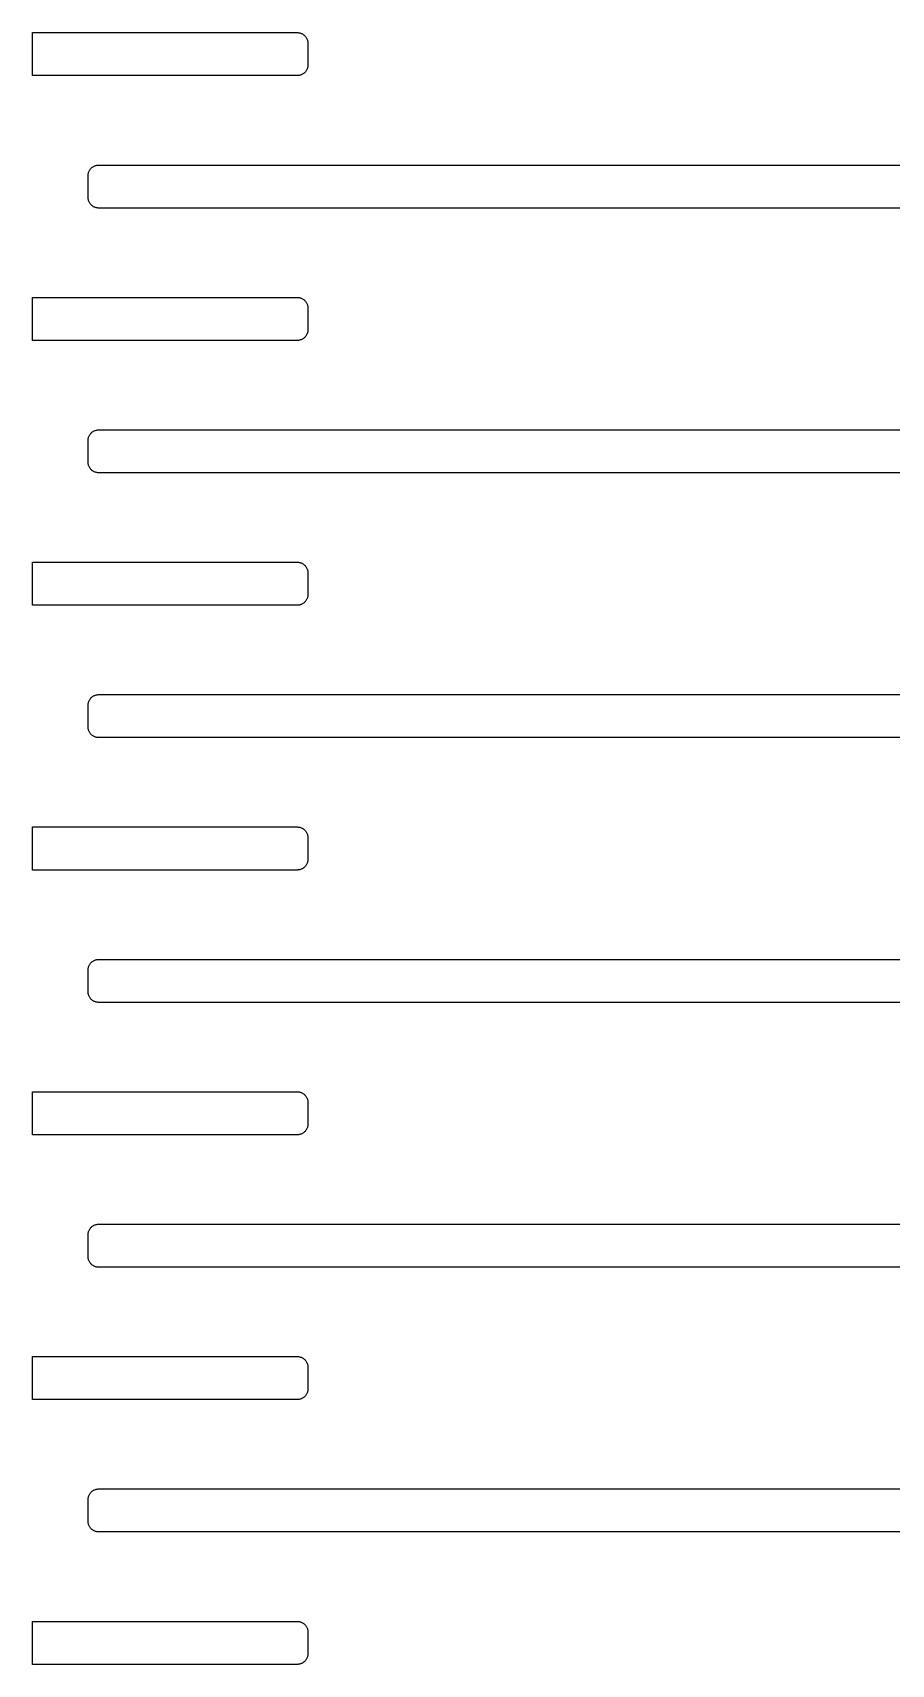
# Model space of a CAD drawing. Header units: metres. Extents: x -218 to 218, y -218 to 218.
# Drawn here: x 4 to 29.97, y -107.32 to -58.02 of the extents above; entities that cross this region are included whole.
import ezdxf

# ---------------------------------------------------------------- set-up
doc = ezdxf.new("R2010")
doc.units = ezdxf.units.M

msp = doc.modelspace()

# ---------------------------------------------------------------- linework, layer by layer
for p, q in [((4, -59.3222), (4, -58.0222)), ((4, -58.0222), (12.0028, -58.0222)), ((12.0028, -58.0222), (12.0232, -58.0228)), ((12.0232, -58.0228), (12.0435, -58.0248)), ((12.0435, -58.0248), (12.0637, -58.028)), ((12.0637, -58.028), (12.0836, -58.0324)), ((12.0836, -58.0324), (12.1032, -58.0381)), ((12.1032, -58.0381), (12.1224, -58.045)), ((12.1224, -58.045), (12.1412, -58.0531)), ((12.1412, -58.0531), (12.1594, -58.0624)), ((12.1594, -58.0624), (12.1769, -58.0728)), ((12.1769, -58.0728), (12.1938, -58.0843)), ((12.1938, -58.0843), (12.2099, -58.0968)), ((12.2099, -58.0968), (12.2253, -58.1103)), ((12.2253, -58.1103), (12.2397, -58.1247)), ((12.2397, -58.1247), (12.2532, -58.14)), ((12.2532, -58.14), (12.2657, -58.1562)), ((12.2657, -58.1562), (12.2772, -58.173)), ((12.2772, -58.173), (12.2876, -58.1906)), ((12.2876, -58.1906), (12.2969, -58.2088)), ((12.2969, -58.2088), (12.305, -58.2276)), ((12.305, -58.2276), (12.3119, -58.2468)), ((12.3119, -58.2468), (12.3176, -58.2664)), ((12.3176, -58.2664), (12.322, -58.2863)), ((12.322, -58.2863), (12.3252, -58.3065)), ((12.3252, -58.3065), (12.3271, -58.3268)), ((12.3271, -58.3268), (12.3278, -58.3472)), ((12.3278, -58.3472), (12.3278, -58.9972)), ((12.2876, -59.1538), (12.2772, -59.1713)), ((12.2969, -59.1356), (12.2876, -59.1538)), ((12.305, -59.1168), (12.2969, -59.1356)), ((12.3119, -59.0976), (12.305, -59.1168)), ((12.3176, -59.078), (12.3119, -59.0976)), ((12.322, -59.0581), (12.3176, -59.078)), ((12.3252, -59.0379), (12.322, -59.0581)), ((12.3271, -59.0176), (12.3252, -59.0379)), ((12.3278, -58.9972), (12.3271, -59.0176)), ((12.0028, -59.3222), (4, -59.3222)), ((12.0232, -59.3215), (12.0028, -59.3222)), ((12.0435, -59.3196), (12.0232, -59.3215)), ((12.0637, -59.3164), (12.0435, -59.3196)), ((12.0836, -59.312), (12.0637, -59.3164)), ((12.1032, -59.3063), (12.0836, -59.312)), ((12.1224, -59.2994), (12.1032, -59.3063)), ((12.1412, -59.2913), (12.1224, -59.2994)), ((12.1594, -59.282), (12.1412, -59.2913)), ((12.1769, -59.2716), (12.1594, -59.282)), ((12.1938, -59.2601), (12.1769, -59.2716)), ((12.2099, -59.2476), (12.1938, -59.2601)), ((12.2253, -59.2341), (12.2099, -59.2476)), ((12.2397, -59.2197), (12.2253, -59.2341)), ((12.2532, -59.2044), (12.2397, -59.2197)), ((12.2657, -59.1882), (12.2532, -59.2044)), ((12.2772, -59.1713), (12.2657, -59.1882)), ((5.76587, -62.1247), (5.78032, -62.1103)), ((5.78032, -62.1103), (5.79562, -62.0968)), ((5.79562, -62.0968), (5.81177, -62.0843)), ((5.81177, -62.0843), (5.82864, -62.0728)), ((5.82864, -62.0728), (5.84622, -62.0624)), ((5.84622, -62.0624), (5.86441, -62.0531)), ((5.86441, -62.0531), (5.88315, -62.045)), ((5.88315, -62.045), (5.90236, -62.0381)), ((5.90236, -62.0381), (5.92197, -62.0324)), ((5.92197, -62.0324), (5.94189, -62.028)), ((5.94189, -62.028), (5.96205, -62.0248)), ((5.96205, -62.0248), (5.98239, -62.0228)), ((5.98239, -62.0228), (6.00279, -62.0222)), ((6.00279, -62.0222), (37.0028, -62.0222)), ((5.6778, -62.3472), (5.67844, -62.3268)), ((5.6778, -62.9972), (5.6778, -62.3472)), ((5.67844, -62.3268), (5.68036, -62.3065)), ((5.68036, -62.3065), (5.68355, -62.2863)), ((5.68355, -62.2863), (5.688, -62.2664)), ((5.688, -62.2664), (5.6937, -62.2468)), ((5.6937, -62.2468), (5.70061, -62.2276)), ((5.70061, -62.2276), (5.70872, -62.2088)), ((5.70872, -62.2088), (5.71799, -62.1906)), ((5.71799, -62.1906), (5.72838, -62.173)), ((5.72838, -62.173), (5.73987, -62.1562)), ((5.73987, -62.1562), (5.75238, -62.14)), ((5.75238, -62.14), (5.76587, -62.1247)), ((5.67844, -63.0176), (5.6778, -62.9972)), ((5.68036, -63.0379), (5.67844, -63.0176)), ((5.68355, -63.0581), (5.68036, -63.0379)), ((5.688, -63.078), (5.68355, -63.0581)), ((5.6937, -63.0976), (5.688, -63.078)), ((5.70061, -63.1168), (5.6937, -63.0976)), ((5.70872, -63.1356), (5.70061, -63.1168)), ((5.71799, -63.1538), (5.70872, -63.1356)), ((5.72838, -63.1713), (5.71799, -63.1538)), ((5.73987, -63.1882), (5.72838, -63.1713)), ((5.75238, -63.2044), (5.73987, -63.1882)), ((5.76587, -63.2197), (5.75238, -63.2044)), ((5.78032, -63.2341), (5.76587, -63.2197)), ((5.79562, -63.2476), (5.78032, -63.2341)), ((5.81177, -63.2601), (5.79562, -63.2476)), ((5.82864, -63.2716), (5.81177, -63.2601)), ((5.84622, -63.282), (5.82864, -63.2716)), ((5.86441, -63.2913), (5.84622, -63.282)), ((5.88315, -63.2994), (5.86441, -63.2913)), ((5.90236, -63.3063), (5.88315, -63.2994)), ((5.92197, -63.312), (5.90236, -63.3063)), ((5.94189, -63.3164), (5.92197, -63.312)), ((5.96205, -63.3196), (5.94189, -63.3164)), ((5.98239, -63.3215), (5.96205, -63.3196)), ((6.00279, -63.3222), (5.98239, -63.3215)), ((37.0028, -63.3222), (6.00279, -63.3222)), ((4, -67.3222), (4, -66.0222)), ((4, -66.0222), (12.0028, -66.0222)), ((12.0028, -66.0222), (12.0232, -66.0228)), ((12.0232, -66.0228), (12.0435, -66.0248)), ((12.0435, -66.0248), (12.0637, -66.028)), ((12.0637, -66.028), (12.0836, -66.0324)), ((12.0836, -66.0324), (12.1032, -66.0381)), ((12.1032, -66.0381), (12.1224, -66.045)), ((12.1224, -66.045), (12.1412, -66.0531)), ((12.1412, -66.0531), (12.1594, -66.0624)), ((12.1594, -66.0624), (12.1769, -66.0728)), ((12.1769, -66.0728), (12.1938, -66.0843)), ((12.1938, -66.0843), (12.2099, -66.0968)), ((12.2099, -66.0968), (12.2253, -66.1103)), ((12.2253, -66.1103), (12.2397, -66.1247)), ((12.2397, -66.1247), (12.2532, -66.14)), ((12.2532, -66.14), (12.2657, -66.1562)), ((12.2657, -66.1562), (12.2772, -66.173)), ((12.2772, -66.173), (12.2876, -66.1906)), ((12.2876, -66.1906), (12.2969, -66.2088)), ((12.2969, -66.2088), (12.305, -66.2276)), ((12.305, -66.2276), (12.3119, -66.2468)), ((12.3119, -66.2468), (12.3176, -66.2664)), ((12.3176, -66.2664), (12.322, -66.2863)), ((12.322, -66.2863), (12.3252, -66.3065)), ((12.3252, -66.3065), (12.3271, -66.3268)), ((12.3271, -66.3268), (12.3278, -66.3472)), ((12.3278, -66.3472), (12.3278, -66.9972)), ((12.3252, -67.0379), (12.322, -67.0581)), ((12.3271, -67.0176), (12.3252, -67.0379)), ((12.3278, -66.9972), (12.3271, -67.0176)), ((12.0028, -67.3222), (4, -67.3222)), ((12.0232, -67.3215), (12.0028, -67.3222)), ((12.0435, -67.3196), (12.0232, -67.3215)), ((12.0637, -67.3164), (12.0435, -67.3196)), ((12.0836, -67.312), (12.0637, -67.3164)), ((12.1032, -67.3063), (12.0836, -67.312)), ((12.1224, -67.2994), (12.1032, -67.3063)), ((12.1412, -67.2913), (12.1224, -67.2994)), ((12.1594, -67.282), (12.1412, -67.2913)), ((12.1769, -67.2716), (12.1594, -67.282)), ((12.1938, -67.2601), (12.1769, -67.2716)), ((12.2099, -67.2476), (12.1938, -67.2601)), ((12.2253, -67.2341), (12.2099, -67.2476)), ((12.2397, -67.2197), (12.2253, -67.2341)), ((12.2532, -67.2044), (12.2397, -67.2197)), ((12.2657, -67.1882), (12.2532, -67.2044)), ((12.2772, -67.1713), (12.2657, -67.1882)), ((12.2876, -67.1538), (12.2772, -67.1713)), ((12.2969, -67.1356), (12.2876, -67.1538)), ((12.305, -67.1168), (12.2969, -67.1356)), ((12.3119, -67.0976), (12.305, -67.1168)), ((12.3176, -67.078), (12.3119, -67.0976)), ((12.322, -67.0581), (12.3176, -67.078)), ((5.6778, -70.3472), (5.67844, -70.3268)), ((5.6778, -70.9972), (5.6778, -70.3472)), ((5.67844, -70.3268), (5.68036, -70.3065)), ((5.68036, -70.3065), (5.68355, -70.2863)), ((5.68355, -70.2863), (5.688, -70.2664)), ((5.688, -70.2664), (5.6937, -70.2468)), ((5.6937, -70.2468), (5.70061, -70.2276)), ((5.70061, -70.2276), (5.70872, -70.2088)), ((5.70872, -70.2088), (5.71799, -70.1906)), ((5.71799, -70.1906), (5.72838, -70.173)), ((5.72838, -70.173), (5.73987, -70.1562)), ((5.73987, -70.1562), (5.75238, -70.14)), ((5.75238, -70.14), (5.76587, -70.1247)), ((5.76587, -70.1247), (5.78032, -70.1103)), ((5.78032, -70.1103), (5.79562, -70.0968)), ((5.79562, -70.0968), (5.81177, -70.0843)), ((5.81177, -70.0843), (5.82864, -70.0728)), ((5.82864, -70.0728), (5.84622, -70.0624)), ((5.84622, -70.0624), (5.86441, -70.0531)), ((5.86441, -70.0531), (5.88315, -70.045)), ((5.88315, -70.045), (5.90236, -70.0381)), ((5.90236, -70.0381), (5.92197, -70.0324)), ((5.92197, -70.0324), (5.94189, -70.028)), ((5.94189, -70.028), (5.96205, -70.0248)), ((5.96205, -70.0248), (5.98239, -70.0228)), ((5.98239, -70.0228), (6.00279, -70.0222)), ((6.00279, -70.0222), (37.0028, -70.0222)), ((5.67844, -71.0176), (5.6778, -70.9972)), ((5.68036, -71.0379), (5.67844, -71.0176)), ((5.68355, -71.0581), (5.68036, -71.0379)), ((5.688, -71.078), (5.68355, -71.0581)), ((5.6937, -71.0976), (5.688, -71.078)), ((5.70061, -71.1168), (5.6937, -71.0976)), ((5.70872, -71.1356), (5.70061, -71.1168)), ((5.71799, -71.1538), (5.70872, -71.1356)), ((5.72838, -71.1713), (5.71799, -71.1538)), ((5.73987, -71.1882), (5.72838, -71.1713)), ((5.75238, -71.2044), (5.73987, -71.1882)), ((5.76587, -71.2197), (5.75238, -71.2044)), ((5.78032, -71.2341), (5.76587, -71.2197)), ((5.79562, -71.2476), (5.78032, -71.2341)), ((5.81177, -71.2601), (5.79562, -71.2476)), ((5.82864, -71.2716), (5.81177, -71.2601)), ((5.84622, -71.282), (5.82864, -71.2716)), ((5.86441, -71.2913), (5.84622, -71.282)), ((5.88315, -71.2994), (5.86441, -71.2913)), ((5.90236, -71.3063), (5.88315, -71.2994)), ((5.92197, -71.312), (5.90236, -71.3063)), ((5.94189, -71.3164), (5.92197, -71.312)), ((5.96205, -71.3196), (5.94189, -71.3164)), ((5.98239, -71.3215), (5.96205, -71.3196)), ((6.00279, -71.3222), (5.98239, -71.3215)), ((37.0028, -71.3222), (6.00279, -71.3222)), ((4, -75.3222), (4, -74.0222)), ((4, -74.0222), (12.0028, -74.0222)), ((12.0028, -74.0222), (12.0232, -74.0228)), ((12.0232, -74.0228), (12.0435, -74.0248)), ((12.0435, -74.0248), (12.0637, -74.028)), ((12.0637, -74.028), (12.0836, -74.0324)), ((12.0836, -74.0324), (12.1032, -74.0381)), ((12.1032, -74.0381), (12.1224, -74.045)), ((12.1224, -74.045), (12.1412, -74.0531)), ((12.1412, -74.0531), (12.1594, -74.0624)), ((12.1594, -74.0624), (12.1769, -74.0728)), ((12.1769, -74.0728), (12.1938, -74.0843)), ((12.1938, -74.0843), (12.2099, -74.0968)), ((12.2099, -74.0968), (12.2253, -74.1103)), ((12.2253, -74.1103), (12.2397, -74.1247)), ((12.2397, -74.1247), (12.2532, -74.14)), ((12.2532, -74.14), (12.2657, -74.1562)), ((12.2657, -74.1562), (12.2772, -74.173)), ((12.2772, -74.173), (12.2876, -74.1906)), ((12.2876, -74.1906), (12.2969, -74.2088)), ((12.2969, -74.2088), (12.305, -74.2276)), ((12.305, -74.2276), (12.3119, -74.2468)), ((12.3119, -74.2468), (12.3176, -74.2664)), ((12.3176, -74.2664), (12.322, -74.2863)), ((12.322, -74.2863), (12.3252, -74.3065)), ((12.3252, -74.3065), (12.3271, -74.3268)), ((12.3271, -74.3268), (12.3278, -74.3472)), ((12.3278, -74.3472), (12.3278, -74.9972)), ((12.0028, -75.3222), (4, -75.3222)), ((12.0232, -75.3215), (12.0028, -75.3222)), ((12.0435, -75.3196), (12.0232, -75.3215)), ((12.0637, -75.3164), (12.0435, -75.3196)), ((12.0836, -75.312), (12.0637, -75.3164)), ((12.1032, -75.3063), (12.0836, -75.312)), ((12.1224, -75.2994), (12.1032, -75.3063)), ((12.1412, -75.2913), (12.1224, -75.2994)), ((12.1594, -75.282), (12.1412, -75.2913)), ((12.1769, -75.2716), (12.1594, -75.282)), ((12.1938, -75.2601), (12.1769, -75.2716)), ((12.2099, -75.2476), (12.1938, -75.2601)), ((12.2253, -75.2341), (12.2099, -75.2476)), ((12.2397, -75.2197), (12.2253, -75.2341)), ((12.2532, -75.2044), (12.2397, -75.2197)), ((12.2657, -75.1882), (12.2532, -75.2044)), ((12.2772, -75.1713), (12.2657, -75.1882)), ((12.2876, -75.1538), (12.2772, -75.1713)), ((12.2969, -75.1356), (12.2876, -75.1538)), ((12.305, -75.1168), (12.2969, -75.1356)), ((12.3119, -75.0976), (12.305, -75.1168)), ((12.3176, -75.078), (12.3119, -75.0976)), ((12.322, -75.0581), (12.3176, -75.078)), ((12.3252, -75.0379), (12.322, -75.0581)), ((12.3271, -75.0176), (12.3252, -75.0379)), ((12.3278, -74.9972), (12.3271, -75.0176)), ((5.6778, -78.3472), (5.67844, -78.3268)), ((5.6778, -78.9972), (5.6778, -78.3472)), ((5.67844, -78.3268), (5.68036, -78.3065)), ((5.68036, -78.3065), (5.68355, -78.2863)), ((5.68355, -78.2863), (5.688, -78.2664)), ((5.688, -78.2664), (5.6937, -78.2468)), ((5.6937, -78.2468), (5.70061, -78.2276)), ((5.70061, -78.2276), (5.70872, -78.2088)), ((5.70872, -78.2088), (5.71799, -78.1906)), ((5.71799, -78.1906), (5.72838, -78.173)), ((5.72838, -78.173), (5.73987, -78.1562)), ((5.73987, -78.1562), (5.75238, -78.14)), ((5.75238, -78.14), (5.76587, -78.1247)), ((5.76587, -78.1247), (5.78032, -78.1103)), ((5.78032, -78.1103), (5.79562, -78.0968)), ((5.79562, -78.0968), (5.81177, -78.0843)), ((5.81177, -78.0843), (5.82864, -78.0728)), ((5.82864, -78.0728), (5.84622, -78.0624)), ((5.84622, -78.0624), (5.86441, -78.0531)), ((5.86441, -78.0531), (5.88315, -78.045)), ((5.88315, -78.045), (5.90236, -78.0381)), ((5.90236, -78.0381), (5.92197, -78.0324)), ((5.92197, -78.0324), (5.94189, -78.028)), ((5.94189, -78.028), (5.96205, -78.0248)), ((5.96205, -78.0248), (5.98239, -78.0228)), ((5.98239, -78.0228), (6.00279, -78.0222)), ((6.00279, -78.0222), (37.0028, -78.0222)), ((5.67844, -79.0176), (5.6778, -78.9972)), ((5.68036, -79.0379), (5.67844, -79.0176)), ((5.68355, -79.0581), (5.68036, -79.0379)), ((5.688, -79.078), (5.68355, -79.0581)), ((5.6937, -79.0976), (5.688, -79.078)), ((5.70061, -79.1168), (5.6937, -79.0976)), ((5.70872, -79.1356), (5.70061, -79.1168)), ((5.71799, -79.1538), (5.70872, -79.1356)), ((5.72838, -79.1713), (5.71799, -79.1538)), ((5.73987, -79.1882), (5.72838, -79.1713)), ((5.75238, -79.2044), (5.73987, -79.1882)), ((5.76587, -79.2197), (5.75238, -79.2044)), ((5.78032, -79.2341), (5.76587, -79.2197)), ((5.79562, -79.2476), (5.78032, -79.2341)), ((5.81177, -79.2601), (5.79562, -79.2476)), ((5.82864, -79.2716), (5.81177, -79.2601)), ((5.84622, -79.282), (5.82864, -79.2716)), ((5.86441, -79.2913), (5.84622, -79.282)), ((5.88315, -79.2994), (5.86441, -79.2913)), ((5.90236, -79.3063), (5.88315, -79.2994)), ((5.92197, -79.312), (5.90236, -79.3063)), ((5.94189, -79.3164), (5.92197, -79.312)), ((5.96205, -79.3196), (5.94189, -79.3164)), ((5.98239, -79.3215), (5.96205, -79.3196)), ((6.00279, -79.3222), (5.98239, -79.3215)), ((37.0028, -79.3222), (6.00279, -79.3222)), ((4, -83.3222), (4, -82.0222)), ((4, -82.0222), (12.0028, -82.0222)), ((12.0028, -82.0222), (12.0232, -82.0228)), ((12.0232, -82.0228), (12.0435, -82.0248)), ((12.0435, -82.0248), (12.0637, -82.028)), ((12.0637, -82.028), (12.0836, -82.0324)), ((12.0836, -82.0324), (12.1032, -82.0381)), ((12.1032, -82.0381), (12.1224, -82.045)), ((12.1224, -82.045), (12.1412, -82.0531)), ((12.1412, -82.0531), (12.1594, -82.0624)), ((12.1594, -82.0624), (12.1769, -82.0728)), ((12.1769, -82.0728), (12.1938, -82.0843)), ((12.1938, -82.0843), (12.2099, -82.0968)), ((12.2099, -82.0968), (12.2253, -82.1103)), ((12.2253, -82.1103), (12.2397, -82.1247)), ((12.2397, -82.1247), (12.2532, -82.14)), ((12.2532, -82.14), (12.2657, -82.1562)), ((12.2657, -82.1562), (12.2772, -82.173)), ((12.2772, -82.173), (12.2876, -82.1906)), ((12.2876, -82.1906), (12.2969, -82.2088)), ((12.2969, -82.2088), (12.305, -82.2276)), ((12.305, -82.2276), (12.3119, -82.2468)), ((12.3119, -82.2468), (12.3176, -82.2664)), ((12.3176, -82.2664), (12.322, -82.2863)), ((12.322, -82.2863), (12.3252, -82.3065)), ((12.3252, -82.3065), (12.3271, -82.3268)), ((12.3271, -82.3268), (12.3278, -82.3472)), ((12.3278, -82.3472), (12.3278, -82.9972)), ((12.0637, -83.3164), (12.0435, -83.3196)), ((12.0836, -83.312), (12.0637, -83.3164)), ((12.1032, -83.3063), (12.0836, -83.312)), ((12.1224, -83.2994), (12.1032, -83.3063)), ((12.1412, -83.2913), (12.1224, -83.2994)), ((12.1594, -83.282), (12.1412, -83.2913)), ((12.1769, -83.2716), (12.1594, -83.282)), ((12.1938, -83.2601), (12.1769, -83.2716)), ((12.2099, -83.2476), (12.1938, -83.2601)), ((12.2253, -83.2341), (12.2099, -83.2476)), ((12.2397, -83.2197), (12.2253, -83.2341)), ((12.2532, -83.2044), (12.2397, -83.2197)), ((12.2657, -83.1882), (12.2532, -83.2044)), ((12.2772, -83.1713), (12.2657, -83.1882)), ((12.2876, -83.1538), (12.2772, -83.1713)), ((12.2969, -83.1356), (12.2876, -83.1538)), ((12.305, -83.1168), (12.2969, -83.1356)), ((12.3119, -83.0976), (12.305, -83.1168)), ((12.3176, -83.078), (12.3119, -83.0976)), ((12.322, -83.0581), (12.3176, -83.078)), ((12.3252, -83.0379), (12.322, -83.0581)), ((12.3271, -83.0176), (12.3252, -83.0379)), ((12.3278, -82.9972), (12.3271, -83.0176)), ((12.0028, -83.3222), (4, -83.3222)), ((12.0232, -83.3215), (12.0028, -83.3222)), ((12.0435, -83.3196), (12.0232, -83.3215)), ((5.68355, -86.2863), (5.688, -86.2664)), ((5.688, -86.2664), (5.6937, -86.2468)), ((5.6937, -86.2468), (5.70061, -86.2276)), ((5.70061, -86.2276), (5.70872, -86.2088)), ((5.70872, -86.2088), (5.71799, -86.1906)), ((5.71799, -86.1906), (5.72838, -86.173)), ((5.72838, -86.173), (5.73987, -86.1562)), ((5.73987, -86.1562), (5.75238, -86.14)), ((5.75238, -86.14), (5.76587, -86.1247)), ((5.76587, -86.1247), (5.78032, -86.1103)), ((5.78032, -86.1103), (5.79562, -86.0968)), ((5.79562, -86.0968), (5.81177, -86.0843)), ((5.81177, -86.0843), (5.82864, -86.0728)), ((5.82864, -86.0728), (5.84622, -86.0624)), ((5.84622, -86.0624), (5.86441, -86.0531)), ((5.86441, -86.0531), (5.88315, -86.045)), ((5.88315, -86.045), (5.90236, -86.0381)), ((5.90236, -86.0381), (5.92197, -86.0324)), ((5.92197, -86.0324), (5.94189, -86.028)), ((5.94189, -86.028), (5.96205, -86.0248)), ((5.96205, -86.0248), (5.98239, -86.0228)), ((5.98239, -86.0228), (6.00279, -86.0222)), ((6.00279, -86.0222), (37.0028, -86.0222)), ((5.6778, -86.3472), (5.67844, -86.3268)), ((5.6778, -86.9972), (5.6778, -86.3472)), ((5.67844, -86.3268), (5.68036, -86.3065)), ((5.68036, -86.3065), (5.68355, -86.2863)), ((5.67844, -87.0176), (5.6778, -86.9972)), ((5.68036, -87.0379), (5.67844, -87.0176)), ((5.68355, -87.0581), (5.68036, -87.0379)), ((5.688, -87.078), (5.68355, -87.0581)), ((5.6937, -87.0976), (5.688, -87.078)), ((5.70061, -87.1168), (5.6937, -87.0976)), ((5.70872, -87.1356), (5.70061, -87.1168)), ((5.71799, -87.1538), (5.70872, -87.1356)), ((5.72838, -87.1713), (5.71799, -87.1538)), ((5.73987, -87.1882), (5.72838, -87.1713)), ((5.75238, -87.2044), (5.73987, -87.1882)), ((5.76587, -87.2197), (5.75238, -87.2044)), ((5.78032, -87.2341), (5.76587, -87.2197)), ((5.79562, -87.2476), (5.78032, -87.2341)), ((5.81177, -87.2601), (5.79562, -87.2476)), ((5.82864, -87.2716), (5.81177, -87.2601)), ((5.84622, -87.282), (5.82864, -87.2716)), ((5.86441, -87.2913), (5.84622, -87.282)), ((5.88315, -87.2994), (5.86441, -87.2913)), ((5.90236, -87.3063), (5.88315, -87.2994)), ((5.92197, -87.312), (5.90236, -87.3063)), ((5.94189, -87.3164), (5.92197, -87.312)), ((5.96205, -87.3196), (5.94189, -87.3164)), ((5.98239, -87.3215), (5.96205, -87.3196)), ((6.00279, -87.3222), (5.98239, -87.3215)), ((37.0028, -87.3222), (6.00279, -87.3222)), ((4, -91.3222), (4, -90.0222)), ((4, -90.0222), (12.0028, -90.0222)), ((12.0028, -90.0222), (12.0232, -90.0228)), ((12.0232, -90.0228), (12.0435, -90.0248)), ((12.0435, -90.0248), (12.0637, -90.028)), ((12.0637, -90.028), (12.0836, -90.0324)), ((12.0836, -90.0324), (12.1032, -90.0381)), ((12.1032, -90.0381), (12.1224, -90.045)), ((12.1224, -90.045), (12.1412, -90.0531)), ((12.1412, -90.0531), (12.1594, -90.0624)), ((12.1594, -90.0624), (12.1769, -90.0728)), ((12.1769, -90.0728), (12.1938, -90.0843)), ((12.1938, -90.0843), (12.2099, -90.0968)), ((12.2099, -90.0968), (12.2253, -90.1103)), ((12.2253, -90.1103), (12.2397, -90.1247)), ((12.2397, -90.1247), (12.2532, -90.14)), ((12.2532, -90.14), (12.2657, -90.1562)), ((12.2657, -90.1562), (12.2772, -90.173)), ((12.2772, -90.173), (12.2876, -90.1906)), ((12.2876, -90.1906), (12.2969, -90.2088)), ((12.2969, -90.2088), (12.305, -90.2276)), ((12.305, -90.2276), (12.3119, -90.2468)), ((12.3119, -90.2468), (12.3176, -90.2664)), ((12.3176, -90.2664), (12.322, -90.2863)), ((12.322, -90.2863), (12.3252, -90.3065)), ((12.3252, -90.3065), (12.3271, -90.3268)), ((12.3271, -90.3268), (12.3278, -90.3472)), ((12.3278, -90.3472), (12.3278, -90.9972)), ((12.2532, -91.2044), (12.2397, -91.2197)), ((12.2657, -91.1882), (12.2532, -91.2044)), ((12.2772, -91.1713), (12.2657, -91.1882)), ((12.2876, -91.1538), (12.2772, -91.1713)), ((12.2969, -91.1356), (12.2876, -91.1538)), ((12.305, -91.1168), (12.2969, -91.1356)), ((12.3119, -91.0976), (12.305, -91.1168)), ((12.3176, -91.078), (12.3119, -91.0976)), ((12.322, -91.0581), (12.3176, -91.078)), ((12.3252, -91.0379), (12.322, -91.0581)), ((12.3271, -91.0176), (12.3252, -91.0379)), ((12.3278, -90.9972), (12.3271, -91.0176)), ((12.0028, -91.3222), (4, -91.3222)), ((12.0232, -91.3215), (12.0028, -91.3222)), ((12.0435, -91.3196), (12.0232, -91.3215)), ((12.0637, -91.3164), (12.0435, -91.3196)), ((12.0836, -91.312), (12.0637, -91.3164)), ((12.1032, -91.3063), (12.0836, -91.312)), ((12.1224, -91.2994), (12.1032, -91.3063)), ((12.1412, -91.2913), (12.1224, -91.2994)), ((12.1594, -91.282), (12.1412, -91.2913)), ((12.1769, -91.2716), (12.1594, -91.282)), ((12.1938, -91.2601), (12.1769, -91.2716)), ((12.2099, -91.2476), (12.1938, -91.2601)), ((12.2253, -91.2341), (12.2099, -91.2476)), ((12.2397, -91.2197), (12.2253, -91.2341)), ((5.72838, -94.173), (5.73987, -94.1562)), ((5.73987, -94.1562), (5.75238, -94.14)), ((5.75238, -94.14), (5.76587, -94.1247)), ((5.76587, -94.1247), (5.78032, -94.1103)), ((5.78032, -94.1103), (5.79562, -94.0968)), ((5.79562, -94.0968), (5.81177, -94.0843)), ((5.81177, -94.0843), (5.82864, -94.0728)), ((5.82864, -94.0728), (5.84622, -94.0624)), ((5.84622, -94.0624), (5.86441, -94.0531)), ((5.86441, -94.0531), (5.88315, -94.045)), ((5.88315, -94.045), (5.90236, -94.0381)), ((5.90236, -94.0381), (5.92197, -94.0324)), ((5.92197, -94.0324), (5.94189, -94.028)), ((5.94189, -94.028), (5.96205, -94.0248)), ((5.96205, -94.0248), (5.98239, -94.0228)), ((5.98239, -94.0228), (6.00279, -94.0222)), ((6.00279, -94.0222), (37.0028, -94.0222)), ((5.6778, -94.3472), (5.67844, -94.3268)), ((5.6778, -94.9972), (5.6778, -94.3472)), ((5.67844, -94.3268), (5.68036, -94.3065)), ((5.68036, -94.3065), (5.68355, -94.2863)), ((5.68355, -94.2863), (5.688, -94.2664)), ((5.688, -94.2664), (5.6937, -94.2468)), ((5.6937, -94.2468), (5.70061, -94.2276)), ((5.70061, -94.2276), (5.70872, -94.2088)), ((5.70872, -94.2088), (5.71799, -94.1906)), ((5.71799, -94.1906), (5.72838, -94.173)), ((5.67844, -95.0176), (5.6778, -94.9972)), ((5.68036, -95.0379), (5.67844, -95.0176)), ((5.68355, -95.0581), (5.68036, -95.0379)), ((5.688, -95.078), (5.68355, -95.0581)), ((5.6937, -95.0976), (5.688, -95.078)), ((5.70061, -95.1168), (5.6937, -95.0976)), ((5.70872, -95.1356), (5.70061, -95.1168)), ((5.71799, -95.1538), (5.70872, -95.1356)), ((5.72838, -95.1713), (5.71799, -95.1538)), ((5.73987, -95.1882), (5.72838, -95.1713)), ((5.75238, -95.2044), (5.73987, -95.1882)), ((5.76587, -95.2197), (5.75238, -95.2044)), ((5.78032, -95.2341), (5.76587, -95.2197)), ((5.79562, -95.2476), (5.78032, -95.2341)), ((5.81177, -95.2601), (5.79562, -95.2476)), ((5.82864, -95.2716), (5.81177, -95.2601)), ((5.84622, -95.282), (5.82864, -95.2716)), ((5.86441, -95.2913), (5.84622, -95.282)), ((5.88315, -95.2994), (5.86441, -95.2913)), ((5.90236, -95.3063), (5.88315, -95.2994)), ((5.92197, -95.312), (5.90236, -95.3063)), ((5.94189, -95.3164), (5.92197, -95.312)), ((5.96205, -95.3196), (5.94189, -95.3164)), ((5.98239, -95.3215), (5.96205, -95.3196)), ((6.00279, -95.3222), (5.98239, -95.3215)), ((37.0028, -95.3222), (6.00279, -95.3222)), ((4, -99.3222), (4, -98.0222)), ((4, -98.0222), (12.0028, -98.0222)), ((12.0028, -98.0222), (12.0232, -98.0228)), ((12.0232, -98.0228), (12.0435, -98.0248)), ((12.0435, -98.0248), (12.0637, -98.028)), ((12.0637, -98.028), (12.0836, -98.0324)), ((12.0836, -98.0324), (12.1032, -98.0381)), ((12.1032, -98.0381), (12.1224, -98.045)), ((12.1224, -98.045), (12.1412, -98.0531)), ((12.1412, -98.0531), (12.1594, -98.0624)), ((12.1594, -98.0624), (12.1769, -98.0728)), ((12.1769, -98.0728), (12.1938, -98.0843)), ((12.1938, -98.0843), (12.2099, -98.0968)), ((12.2099, -98.0968), (12.2253, -98.1103)), ((12.2253, -98.1103), (12.2397, -98.1247)), ((12.2397, -98.1247), (12.2532, -98.14)), ((12.2532, -98.14), (12.2657, -98.1562)), ((12.2657, -98.1562), (12.2772, -98.173)), ((12.2772, -98.173), (12.2876, -98.1906)), ((12.2876, -98.1906), (12.2969, -98.2088)), ((12.2969, -98.2088), (12.305, -98.2276)), ((12.305, -98.2276), (12.3119, -98.2468)), ((12.3119, -98.2468), (12.3176, -98.2664)), ((12.3176, -98.2664), (12.322, -98.2863)), ((12.322, -98.2863), (12.3252, -98.3065)), ((12.3252, -98.3065), (12.3271, -98.3268)), ((12.3271, -98.3268), (12.3278, -98.3472)), ((12.3278, -98.3472), (12.3278, -98.9972)), ((12.3176, -99.078), (12.3119, -99.0976)), ((12.322, -99.0581), (12.3176, -99.078)), ((12.3252, -99.0379), (12.322, -99.0581)), ((12.3271, -99.0176), (12.3252, -99.0379)), ((12.3278, -98.9972), (12.3271, -99.0176)), ((12.0028, -99.3222), (4, -99.3222)), ((12.0232, -99.3215), (12.0028, -99.3222)), ((12.0435, -99.3196), (12.0232, -99.3215)), ((12.0637, -99.3164), (12.0435, -99.3196)), ((12.0836, -99.312), (12.0637, -99.3164)), ((12.1032, -99.3063), (12.0836, -99.312)), ((12.1224, -99.2994), (12.1032, -99.3063)), ((12.1412, -99.2913), (12.1224, -99.2994)), ((12.1594, -99.282), (12.1412, -99.2913)), ((12.1769, -99.2716), (12.1594, -99.282)), ((12.1938, -99.2601), (12.1769, -99.2716)), ((12.2099, -99.2476), (12.1938, -99.2601)), ((12.2253, -99.2341), (12.2099, -99.2476)), ((12.2397, -99.2197), (12.2253, -99.2341)), ((12.2532, -99.2044), (12.2397, -99.2197)), ((12.2657, -99.1882), (12.2532, -99.2044)), ((12.2772, -99.1713), (12.2657, -99.1882)), ((12.2876, -99.1538), (12.2772, -99.1713)), ((12.2969, -99.1356), (12.2876, -99.1538)), ((12.305, -99.1168), (12.2969, -99.1356)), ((12.3119, -99.0976), (12.305, -99.1168)), ((5.86441, -102.053), (5.88315, -102.045)), ((5.88315, -102.045), (5.90236, -102.038)), ((5.90236, -102.038), (5.92197, -102.032)), ((5.92197, -102.032), (5.94189, -102.028)), ((5.94189, -102.028), (5.96205, -102.025)), ((5.96205, -102.025), (5.98239, -102.023)), ((5.98239, -102.023), (6.00279, -102.022)), ((6.00279, -102.022), (37.0028, -102.022)), ((5.6778, -102.347), (5.67844, -102.327)), ((5.6778, -102.997), (5.6778, -102.347)), ((5.67844, -102.327), (5.68036, -102.306)), ((5.68036, -102.306), (5.68355, -102.286)), ((5.68355, -102.286), (5.688, -102.266)), ((5.688, -102.266), (5.6937, -102.247)), ((5.6937, -102.247), (5.70061, -102.228)), ((5.70061, -102.228), (5.70872, -102.209)), ((5.70872, -102.209), (5.71799, -102.191)), ((5.71799, -102.191), (5.72838, -102.173)), ((5.72838, -102.173), (5.73987, -102.156)), ((5.73987, -102.156), (5.75238, -102.14)), ((5.75238, -102.14), (5.76587, -102.125)), ((5.76587, -102.125), (5.78032, -102.11)), ((5.78032, -102.11), (5.79562, -102.097)), ((5.79562, -102.097), (5.81177, -102.084)), ((5.81177, -102.084), (5.82864, -102.073)), ((5.82864, -102.073), (5.84622, -102.062)), ((5.84622, -102.062), (5.86441, -102.053)), ((5.67844, -103.018), (5.6778, -102.997)), ((5.68036, -103.038), (5.67844, -103.018)), ((5.68355, -103.058), (5.68036, -103.038)), ((5.688, -103.078), (5.68355, -103.058)), ((5.6937, -103.098), (5.688, -103.078)), ((5.70061, -103.117), (5.6937, -103.098)), ((5.70872, -103.136), (5.70061, -103.117)), ((5.71799, -103.154), (5.70872, -103.136)), ((5.72838, -103.171), (5.71799, -103.154)), ((5.73987, -103.188), (5.72838, -103.171)), ((5.75238, -103.204), (5.73987, -103.188)), ((5.76587, -103.22), (5.75238, -103.204)), ((5.78032, -103.234), (5.76587, -103.22)), ((5.79562, -103.248), (5.78032, -103.234)), ((5.81177, -103.26), (5.79562, -103.248)), ((5.82864, -103.272), (5.81177, -103.26)), ((5.84622, -103.282), (5.82864, -103.272)), ((5.86441, -103.291), (5.84622, -103.282)), ((5.88315, -103.299), (5.86441, -103.291)), ((5.90236, -103.306), (5.88315, -103.299)), ((5.92197, -103.312), (5.90236, -103.306)), ((5.94189, -103.316), (5.92197, -103.312)), ((5.96205, -103.32), (5.94189, -103.316)), ((5.98239, -103.322), (5.96205, -103.32)), ((6.00279, -103.322), (5.98239, -103.322)), ((37.0028, -103.322), (6.00279, -103.322)), ((4, -107.322), (4, -106.022)), ((4, -106.022), (12.0028, -106.022)), ((12.0028, -106.022), (12.0232, -106.023)), ((12.0232, -106.023), (12.0435, -106.025)), ((12.0435, -106.025), (12.0637, -106.028)), ((12.0637, -106.028), (12.0836, -106.032)), ((12.0836, -106.032), (12.1032, -106.038)), ((12.1032, -106.038), (12.1224, -106.045)), ((12.1224, -106.045), (12.1412, -106.053)), ((12.1412, -106.053), (12.1594, -106.062)), ((12.1594, -106.062), (12.1769, -106.073)), ((12.1769, -106.073), (12.1938, -106.084)), ((12.1938, -106.084), (12.2099, -106.097)), ((12.2099, -106.097), (12.2253, -106.11)), ((12.2253, -106.11), (12.2397, -106.125)), ((12.2397, -106.125), (12.2532, -106.14)), ((12.2532, -106.14), (12.2657, -106.156)), ((12.2657, -106.156), (12.2772, -106.173)), ((12.2772, -106.173), (12.2876, -106.191)), ((12.2876, -106.191), (12.2969, -106.209)), ((12.2969, -106.209), (12.305, -106.228)), ((12.305, -106.228), (12.3119, -106.247)), ((12.3119, -106.247), (12.3176, -106.266)), ((12.3176, -106.266), (12.322, -106.286)), ((12.322, -106.286), (12.3252, -106.306)), ((12.3252, -106.306), (12.3271, -106.327)), ((12.3271, -106.327), (12.3278, -106.347)), ((12.3278, -106.347), (12.3278, -106.997)), ((12.0028, -107.322), (4, -107.322)), ((12.0232, -107.322), (12.0028, -107.322)), ((12.0435, -107.32), (12.0232, -107.322)), ((12.0637, -107.316), (12.0435, -107.32)), ((12.0836, -107.312), (12.0637, -107.316)), ((12.1032, -107.306), (12.0836, -107.312)), ((12.1224, -107.299), (12.1032, -107.306)), ((12.1412, -107.291), (12.1224, -107.299)), ((12.1594, -107.282), (12.1412, -107.291)), ((12.1769, -107.272), (12.1594, -107.282)), ((12.1938, -107.26), (12.1769, -107.272)), ((12.2099, -107.248), (12.1938, -107.26)), ((12.2253, -107.234), (12.2099, -107.248)), ((12.2397, -107.22), (12.2253, -107.234)), ((12.2532, -107.204), (12.2397, -107.22)), ((12.2657, -107.188), (12.2532, -107.204)), ((12.2772, -107.171), (12.2657, -107.188)), ((12.2876, -107.154), (12.2772, -107.171)), ((12.2969, -107.136), (12.2876, -107.154)), ((12.305, -107.117), (12.2969, -107.136)), ((12.3119, -107.098), (12.305, -107.117)), ((12.3176, -107.078), (12.3119, -107.098)), ((12.322, -107.058), (12.3176, -107.078)), ((12.3252, -107.038), (12.322, -107.058)), ((12.3271, -107.018), (12.3252, -107.038)), ((12.3278, -106.997), (12.3271, -107.018))]:
    msp.add_line(p, q)

doc.saveas('drawing.dxf')
